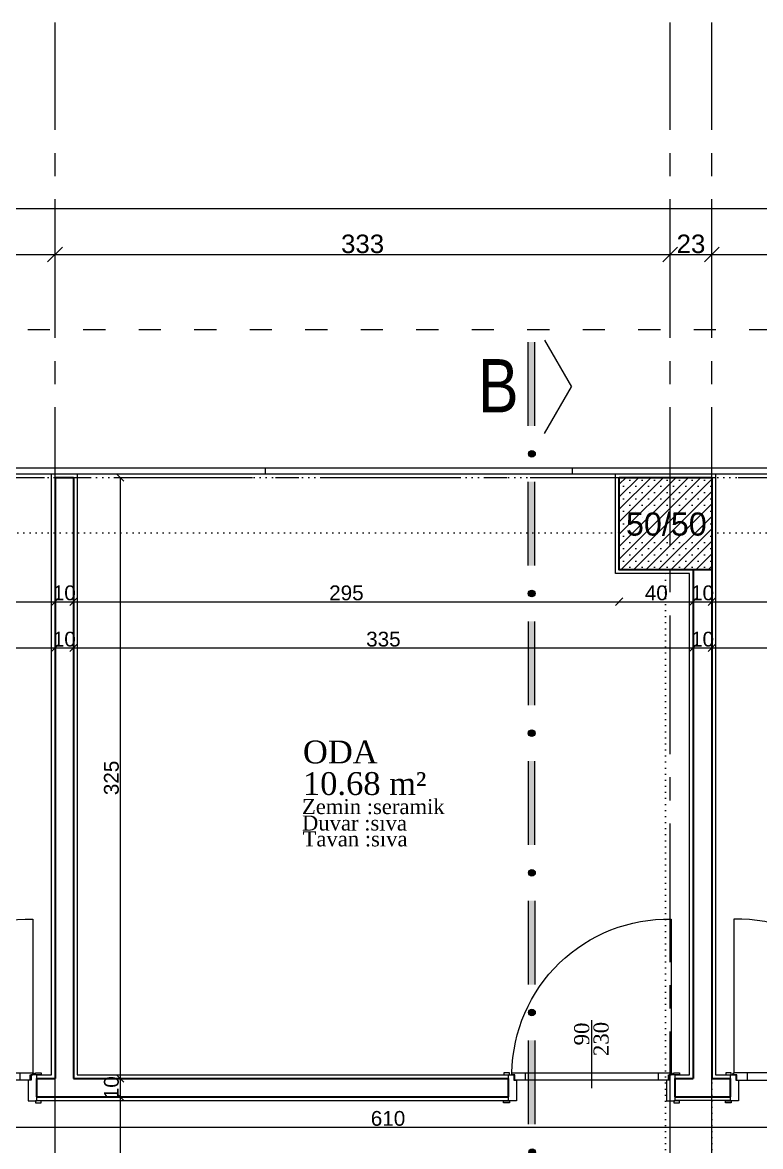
# Model space of a CAD drawing. Header units: centimetres. Extents: x 14449 to 53524, y -19051 to -10746.
# Drawn here: x 33765 to 34164, y -11780 to -11172 of the extents above; entities that cross this region are included whole.
import ezdxf

# ---------------------------------------------------------------- set-up
doc = ezdxf.new("R2010")
doc.units = ezdxf.units.CM
for name, pattern in [('ACAD_ISO03W100', [30, 12, -18]), ('CENTER2', [112.5, 75, -12.5, 12.5, -12.5]), ('DOT2', [3.175, 0, -3.175]), ('IZDUSUM1', [20, 7.5, -5, 7.5, 0]), ('SEMBOL1', [260, 200, -15, 30, -15])]:
    doc.linetypes.add(name, pattern=pattern)
doc.layers.add('Kapi_Pencere', color=7, linetype='Continuous')
for name, color, linetype, lineweight in [('P-AKS', 255, 'Continuous', 5), ('P-KİRİŞ', 130, 'DOT2', 5), ('P-KOLON', 255, 'Continuous', 35), ('P-TARAMA', 252, 'Continuous', 5), ('P-ÖLÇÜ DIŞ', 245, 'Continuous', 9), ('P-ÖLÇÜ İÇ', 243, 'Continuous', 0), ('rtm-duv tugla', 22, 'Continuous', 35), ('rtm-izdusum-üst ince', 8, 'IZDUSUM1', 5), ('rtm-kapı-ahsap', 35, 'Continuous', 13), ('rtm-mhl-yazı-malzeme', 7, 'Continuous', 13), ('rtm-pen-ahsap', 35, 'Continuous', 13), ('rtm-sembol balon baslik', 242, 'Continuous', 20), ('rtm-sembol kesit gör yazı', 7, 'Continuous', 20), ('rtm-sıva', 252, 'Continuous', 15)]:
    doc.layers.add(name, color=color, linetype=linetype, lineweight=lineweight)
doc.styles.add('arial_1_18', font='arial.ttf', dxfattribs={"height": 0.2})
doc.styles.add('BASLIK', font='ARIALN.TTF')
doc.styles.get("Standard").update_dxf_attribs({"font": 'arial.ttf'})
doc.styles.add('ölçü', font='times.ttf', dxfattribs={"height": 10})
doc.dimstyles.new('DIŞ ÖLÇÜ', dxfattribs={"dimtxt": 10, "dimasz": 8, "dimexe": 1.25, "dimexo": 0.625, "dimtad": 1, "dimdec": 0, "dimtxsty": 'Standard', "dimblk": 'OBLIQUE', "dimcen": 2.5, "dimse1": 1, "dimse2": 1, "dimclrd": 256, "dimclrt": 256, "dimadec": 0, "dimazin": 0, "dimtfac": 1, "dimtdec": 0, "dimtmove": 0, "dimatfit": 3, "dimldrblk": 'OBLIQUE', "dimfxl": 1, "dimarcsym": 0})
doc.dimstyles.new('İÇ ÖLÇÜ', dxfattribs={"dimtxt": 8, "dimasz": 4, "dimexe": 1.25, "dimexo": 0.625, "dimtad": 1, "dimdec": 0, "dimtxsty": 'Standard', "dimblk": 'OBLIQUE', "dimcen": 2.5, "dimse1": 1, "dimse2": 1, "dimclrd": 256, "dimclrt": 256, "dimadec": 0, "dimazin": 0, "dimtfac": 1, "dimtdec": 0, "dimtmove": 1, "dimatfit": 3, "dimldrblk": 'OBLIQUE', "dimfxl": 1, "dimarcsym": 0})

# ---------------------------------------------------------------- blocks, each defined once
blk = doc.blocks.new('IKUTGK')
at = {"layer": 'P-KİRİŞ'}
for points in [[(35176.89, -7196.1), (35786.89, -7196.1)], [(35836.89, -7196.1), (36246.89, -7196.1)], [(35176.89, -7226.1), (35786.89, -7226.1)], [(35836.89, -7226.1), (36246.89, -7226.1)], [(35811.89, -7661.1), (35811.89, -7246.1)], [(35836.89, -7661.1), (35836.89, -7246.1)]]:
    blk.add_lwpolyline(points, dxfattribs=at)
blk = doc.blocks.new('YTHTHTY')
at = {"layer": 'P-TARAMA', "lineweight": -3}
h = blk.add_hatch(dxfattribs=at)
h.set_pattern_fill('SACNCR', color=256, scale=2, style=0)
h.paths.add_polyline_path([(31635.2, -9046.94), (31685.2, -9046.94), (31685.2, -8996.94), (31635.2, -8996.94)])
at = {"layer": 'P-KOLON', "linetype": 'Continuous'}
blk.add_lwpolyline([(31635.2, -8996.94), (31685.2, -8996.94), (31685.2, -9046.94), (31635.2, -9046.94)], close=True, dxfattribs=at)
at = {"layer": 'P-KOLON', "linetype": 'Continuous', "style": 'arial_1_18'}
blk.add_text('50/50', height=12.5, dxfattribs=at).set_placement((31638.79, -9028.42))
blk = doc.blocks.new('YTUJ7U')
at = {"layer": 'P-AKS', "linetype": 'CENTER2'}
for points in [[(26815.62, -9962.63), (26815.62, -8554.55)], [(27148.12, -9962.63), (27148.12, -8554.55)], [(27170.62, -9962.63), (27170.62, -8554.55)], [(25834.86, -8800.51), (29322.56, -8800.51)]]:
    blk.add_lwpolyline(points, dxfattribs=at)
blk = doc.blocks.new('KAPI')
at = {"layer": 'rtm-kapı-ahsap'}
for p, q in [((8056.48, 304.69), (8056.48, 307.73)), ((8056.48, 307.73), (8057.45, 307.73)), ((8057.45, 304.69), (8056.48, 304.69)), ((8057.45, 307.73), (8057.45, 304.69)), ((8057.45, 305.26), (8057.45, 302.29)), ((8057.45, 305.26), (8071.45, 305.26)), ((8072.58, 307.78), (8071.45, 307.78)), ((8071.45, 307.78), (8071.45, 304.69)), ((8071.45, 300.8), (8071.45, 305.26)), ((8071.45, 304.69), (8072.58, 304.69)), ((8072.58, 304.69), (8072.58, 307.78)), ((8056.46, 303.27), (8056.46, 217.24)), ((8057.45, 303.27), (8056.46, 303.27)), ((8057.39, 301.77), (8057.39, 303.27)), ((8060.28, 301.77), (8057.39, 301.77)), ((8057.45, 302.29), (8060.42, 302.29)), ((8060.28, 218.74), (8060.28, 301.77)), ((8060.42, 302.29), (8060.42, 300.8)), ((8060.42, 300.8), (8071.45, 300.8)), ((8056.46, 296.2), (8060.28, 296.2)), ((8056.46, 224.31), (8060.28, 224.31)), ((8060.42, 218.23), (8060.42, 219.71)), ((8060.42, 219.71), (8071.45, 219.71)), ((8071.45, 219.71), (8071.45, 215.26)), ((7973.28, 217.24), (8056.46, 217.24)), ((8057.45, 217.24), (8056.46, 217.24)), ((8056.48, 215.82), (8056.48, 212.78)), ((8057.45, 215.82), (8056.48, 215.82)), ((8056.48, 212.78), (8057.45, 212.78)), ((8057.39, 218.74), (8057.39, 217.24)), ((8060.28, 218.74), (8057.39, 218.74)), ((8057.45, 218.23), (8060.42, 218.23)), ((8057.45, 215.26), (8057.45, 218.23)), ((8057.45, 212.78), (8057.45, 215.82)), ((8057.45, 215.26), (8071.45, 215.26)), ((8071.45, 215.82), (8072.58, 215.82)), ((8071.45, 212.73), (8071.45, 215.82)), ((8072.58, 212.73), (8071.45, 212.73)), ((8072.58, 215.82), (8072.58, 212.73))]:
    blk.add_line(p, q, dxfattribs=at)
at = {"layer": 'rtm-kapı-ahsap', "const_width": 0.388}
blk.add_lwpolyline([(8056.86, 216.32, 1), (8056.86, 216.92, 1)], format="xyb", close=True, dxfattribs=at)
at = {"layer": 'rtm-kapı-ahsap'}
blk.add_arc((8057.71, 218.83), 84.45, 90.85375, 181.07615, dxfattribs=at)
blk = doc.blocks.new('KK')
at = {"layer": 'rtm-sembol balon baslik', "linetype": 'SEMBOL1'}
for p in [(41231.32, 7543.2), (41283.82, 7543.2)]:
    blk.add_line(p, (41257.57, 7558.35), dxfattribs=at)
at = {"layer": 'rtm-sembol balon baslik'}
for p, q in [((41279.57, 7537.67), (41232.32, 7537.67)), ((41279.57, 7533.98), (41232.32, 7533.98)), ((41358.24, 7537.67), (41310.99, 7537.67)), ((41358.24, 7533.98), (41310.99, 7533.98)), ((41436.91, 7537.81), (41389.66, 7537.81)), ((41436.91, 7534.12), (41389.66, 7534.12)), ((41515.57, 7537.81), (41468.32, 7537.81)), ((41515.57, 7534.12), (41468.32, 7534.12)), ((41594.24, 7537.95), (41546.99, 7537.95)), ((41594.24, 7534.26), (41546.99, 7534.26)), ((41672.91, 7537.95), (41625.66, 7537.95)), ((41672.91, 7534.26), (41625.66, 7534.26)), ((41751.58, 7538.09), (41704.33, 7538.09)), ((41751.58, 7534.4), (41704.33, 7534.4))]:
    blk.add_line(p, q, dxfattribs=at)
at = {"layer": 'rtm-sembol balon baslik', "const_width": 1.9}
for points in [[(41294.33, 7536.11, 1), (41296.23, 7536.11, 1)], [(41373, 7535.97, 1), (41374.9, 7535.97, 1)], [(41451.67, 7535.97, 1), (41453.56, 7535.97, 1)], [(41530.34, 7536.11, 1), (41532.23, 7536.11, 1)], [(41609.01, 7536.11, 1), (41610.9, 7536.11, 1)], [(41687.68, 7536.24, 1), (41689.57, 7536.24, 1)]]:
    blk.add_lwpolyline(points, format="xyb", close=True, dxfattribs=at)
at = {"layer": 'rtm-sembol balon baslik'}
for centre in [(41295.28, 7536.11), (41373.95, 7535.97), (41452.62, 7535.97), (41531.29, 7536.11), (41609.95, 7536.11), (41688.62, 7536.24)]:
    blk.add_circle(centre, 1.9, dxfattribs=at)
for points in [[(41232.32, 7537.67), (41232.32, 7533.98), (41279.57, 7537.67), (41279.57, 7533.98)], [(41310.99, 7537.67), (41310.99, 7533.98), (41358.24, 7537.67), (41358.24, 7533.98)], [(41389.66, 7537.81), (41389.66, 7534.12), (41436.91, 7537.81), (41436.91, 7534.12)], [(41468.32, 7537.81), (41468.32, 7534.12), (41515.57, 7537.81), (41515.57, 7534.12)], [(41546.99, 7537.95), (41546.99, 7534.26), (41594.24, 7537.95), (41594.24, 7534.26)], [(41625.66, 7537.95), (41625.66, 7534.26), (41672.91, 7537.95), (41672.91, 7534.26)], [(41704.33, 7538.09), (41704.33, 7534.4), (41751.58, 7538.09), (41751.58, 7534.4)]]:
    blk.add_trace(points, dxfattribs=at)
blk = doc.blocks.new('_Oblique')
at = {"color": 0, "linetype": 'ByBlock', "lineweight": -2}
blk.add_line((-0.5, -0.5), (0.5, 0.5), dxfattribs=at)
blk = doc.blocks.new('*D4773')
at = {"layer": 'Defpoints', "color": 0, "transparency": 16777216}
for p in [(36102.89, -11272.58), (33016.48, -11284.75), (36102.89, -11284.75)]:
    blk.add_point(p, dxfattribs=at)
at = {"layer": 'P-ÖLÇÜ DIŞ', "color": 0, "lineweight": -2, "transparency": 16777216}
for p, q in [((33016.48, -11282.58), (33016.48, -11271.33)), ((36102.89, -11282.58), (36102.89, -11271.33))]:
    blk.add_line(p, q, dxfattribs=at)
at = {"layer": 'P-ÖLÇÜ DIŞ', "lineweight": -2, "transparency": 16777216}
blk.add_line((33016.48, -11272.58), (36102.89, -11272.58), dxfattribs=at)
at = {"layer": 'P-ÖLÇÜ DIŞ', "lineweight": -2, "transparency": 16777216, "xscale": 8, "yscale": 8, "zscale": 8, "rotation": 180}
blk.add_blockref('_Oblique', (33016.48, -11272.58), dxfattribs=at)
at = {"layer": 'P-ÖLÇÜ DIŞ', "lineweight": -2, "transparency": 16777216, "xscale": 8, "yscale": 8, "zscale": 8}
blk.add_blockref('_Oblique', (36102.89, -11272.58), dxfattribs=at)
at = {"layer": 'P-ÖLÇÜ DIŞ', "transparency": 16777216, "insert": (34559.69, -11266.85), "char_height": 10, "attachment_point": 5}
blk.add_mtext('3086', dxfattribs=at)
blk = doc.blocks.new('*D4775')
at = {"layer": 'Defpoints', "color": 0, "transparency": 16777216}
for p in [(33782.89, -11297.58), (33427.89, -11309.75), (33782.89, -11311.75)]:
    blk.add_point(p, dxfattribs=at)
at = {"layer": 'P-ÖLÇÜ DIŞ', "color": 0, "lineweight": -2, "transparency": 16777216}
for p, q in [((33427.89, -11307.58), (33427.89, -11296.33)), ((33782.89, -11307.58), (33782.89, -11296.33))]:
    blk.add_line(p, q, dxfattribs=at)
at = {"layer": 'P-ÖLÇÜ DIŞ', "lineweight": -2, "transparency": 16777216}
blk.add_line((33427.89, -11297.58), (33782.89, -11297.58), dxfattribs=at)
at = {"layer": 'P-ÖLÇÜ DIŞ', "lineweight": -2, "transparency": 16777216, "xscale": 8, "yscale": 8, "zscale": 8, "rotation": 180}
blk.add_blockref('_Oblique', (33427.89, -11297.58), dxfattribs=at)
at = {"layer": 'P-ÖLÇÜ DIŞ', "lineweight": -2, "transparency": 16777216, "xscale": 8, "yscale": 8, "zscale": 8}
blk.add_blockref('_Oblique', (33782.89, -11297.58), dxfattribs=at)
at = {"layer": 'P-ÖLÇÜ DIŞ', "transparency": 16777216, "insert": (33605.39, -11291.85), "char_height": 10, "attachment_point": 5}
blk.add_mtext('355', dxfattribs=at)
blk = doc.blocks.new('*D4776')
at = {"layer": 'Defpoints', "color": 0, "transparency": 16777216}
for p in [(34115.39, -11297.58), (34115.39, -11308.75), (33782.89, -11311.75)]:
    blk.add_point(p, dxfattribs=at)
at = {"layer": 'P-ÖLÇÜ DIŞ', "color": 0, "lineweight": -2, "transparency": 16777216}
for p, q in [((33782.89, -11307.58), (33782.89, -11296.33)), ((34115.39, -11307.58), (34115.39, -11296.33))]:
    blk.add_line(p, q, dxfattribs=at)
at = {"layer": 'P-ÖLÇÜ DIŞ', "lineweight": -2, "transparency": 16777216}
blk.add_line((33782.89, -11297.58), (34115.39, -11297.58), dxfattribs=at)
at = {"layer": 'P-ÖLÇÜ DIŞ', "lineweight": -2, "transparency": 16777216, "xscale": 8, "yscale": 8, "zscale": 8, "rotation": 180}
blk.add_blockref('_Oblique', (33782.89, -11297.58), dxfattribs=at)
at = {"layer": 'P-ÖLÇÜ DIŞ', "lineweight": -2, "transparency": 16777216, "xscale": 8, "yscale": 8, "zscale": 8}
blk.add_blockref('_Oblique', (34115.39, -11297.58), dxfattribs=at)
at = {"layer": 'P-ÖLÇÜ DIŞ', "transparency": 16777216, "insert": (33949.14, -11291.85), "char_height": 10, "attachment_point": 5}
blk.add_mtext('333', dxfattribs=at)
blk = doc.blocks.new('*D4777')
at = {"layer": 'Defpoints', "color": 0, "transparency": 16777216}
for p in [(34137.89, -11297.58), (34115.39, -11308.75), (34137.89, -11308.02)]:
    blk.add_point(p, dxfattribs=at)
at = {"layer": 'P-ÖLÇÜ DIŞ', "color": 0, "lineweight": -2, "transparency": 16777216}
for p, q in [((34115.39, -11307.58), (34115.39, -11296.33)), ((34137.89, -11307.39), (34137.89, -11296.33))]:
    blk.add_line(p, q, dxfattribs=at)
at = {"layer": 'P-ÖLÇÜ DIŞ', "lineweight": -2, "transparency": 16777216}
blk.add_line((34115.39, -11297.58), (34137.89, -11297.58), dxfattribs=at)
at = {"layer": 'P-ÖLÇÜ DIŞ', "lineweight": -2, "transparency": 16777216, "xscale": 8, "yscale": 8, "zscale": 8, "rotation": 180}
blk.add_blockref('_Oblique', (34115.39, -11297.58), dxfattribs=at)
at = {"layer": 'P-ÖLÇÜ DIŞ', "lineweight": -2, "transparency": 16777216, "xscale": 8, "yscale": 8, "zscale": 8}
blk.add_blockref('_Oblique', (34137.89, -11297.58), dxfattribs=at)
at = {"layer": 'P-ÖLÇÜ DIŞ', "transparency": 16777216, "insert": (34126.64, -11291.85), "char_height": 10, "attachment_point": 5}
blk.add_mtext('23', dxfattribs=at)
blk = doc.blocks.new('*D4778')
at = {"layer": 'Defpoints', "color": 0, "transparency": 16777216}
for p in [(34350.39, -11297.58), (34137.89, -11308.02), (34350.39, -11309.28)]:
    blk.add_point(p, dxfattribs=at)
at = {"layer": 'P-ÖLÇÜ DIŞ', "color": 0, "lineweight": -2, "transparency": 16777216}
for p, q in [((34137.89, -11307.39), (34137.89, -11296.33)), ((34350.39, -11307.58), (34350.39, -11296.33))]:
    blk.add_line(p, q, dxfattribs=at)
at = {"layer": 'P-ÖLÇÜ DIŞ', "lineweight": -2, "transparency": 16777216}
blk.add_line((34137.89, -11297.58), (34350.39, -11297.58), dxfattribs=at)
at = {"layer": 'P-ÖLÇÜ DIŞ', "lineweight": -2, "transparency": 16777216, "xscale": 8, "yscale": 8, "zscale": 8, "rotation": 180}
blk.add_blockref('_Oblique', (34137.89, -11297.58), dxfattribs=at)
at = {"layer": 'P-ÖLÇÜ DIŞ', "lineweight": -2, "transparency": 16777216, "xscale": 8, "yscale": 8, "zscale": 8}
blk.add_blockref('_Oblique', (34350.39, -11297.58), dxfattribs=at)
at = {"layer": 'P-ÖLÇÜ DIŞ', "transparency": 16777216, "insert": (34244.14, -11291.85), "char_height": 10, "attachment_point": 5}
blk.add_mtext('213', dxfattribs=at)
blk = doc.blocks.new('*D4701')
at = {"layer": 'Defpoints', "color": 0, "lineweight": 30, "transparency": 16777216}
for p in [(33782.89, -11485.25), (33782.89, -11485.25), (33477.89, -11486.69)]:
    blk.add_point(p, dxfattribs=at)
at = {"layer": 'P-ÖLÇÜ İÇ', "lineweight": -2, "transparency": 16777216}
blk.add_line((33477.89, -11485.25), (33782.89, -11485.25), dxfattribs=at)
at = {"layer": 'P-ÖLÇÜ İÇ', "lineweight": -2, "transparency": 16777216, "xscale": 4, "yscale": 4, "zscale": 4, "rotation": 180}
blk.add_blockref('_Oblique', (33477.89, -11485.25), dxfattribs=at)
at = {"layer": 'P-ÖLÇÜ İÇ', "lineweight": -2, "transparency": 16777216, "xscale": 4, "yscale": 4, "zscale": 4}
blk.add_blockref('_Oblique', (33782.89, -11485.25), dxfattribs=at)
at = {"layer": 'P-ÖLÇÜ İÇ', "transparency": 16777216, "insert": (33630.39, -11480.54), "char_height": 8, "attachment_point": 5}
blk.add_mtext('305', dxfattribs=at)
blk = doc.blocks.new('*D4702')
at = {"layer": 'Defpoints', "color": 0, "lineweight": 30, "transparency": 16777216}
for p in [(33782.89, -11485.25), (33792.89, -11485.25), (33792.89, -11485.25)]:
    blk.add_point(p, dxfattribs=at)
at = {"layer": 'P-ÖLÇÜ İÇ', "lineweight": -2, "transparency": 16777216}
blk.add_line((33782.89, -11485.25), (33792.89, -11485.25), dxfattribs=at)
at = {"layer": 'P-ÖLÇÜ İÇ', "lineweight": -2, "transparency": 16777216, "xscale": 4, "yscale": 4, "zscale": 4, "rotation": 180}
blk.add_blockref('_Oblique', (33782.89, -11485.25), dxfattribs=at)
at = {"layer": 'P-ÖLÇÜ İÇ', "lineweight": -2, "transparency": 16777216, "xscale": 4, "yscale": 4, "zscale": 4}
blk.add_blockref('_Oblique', (33792.89, -11485.25), dxfattribs=at)
at = {"layer": 'P-ÖLÇÜ İÇ', "transparency": 16777216, "insert": (33787.89, -11480.54), "char_height": 8, "attachment_point": 5}
blk.add_mtext('10', dxfattribs=at)
blk = doc.blocks.new('*D4703')
at = {"layer": 'Defpoints', "color": 0, "lineweight": 30, "transparency": 16777216}
for p in [(33792.89, -11485.25), (34087.89, -11485.25), (34087.89, -11487.39)]:
    blk.add_point(p, dxfattribs=at)
at = {"layer": 'P-ÖLÇÜ İÇ', "lineweight": -2, "transparency": 16777216}
blk.add_line((33792.89, -11485.25), (34087.89, -11485.25), dxfattribs=at)
at = {"layer": 'P-ÖLÇÜ İÇ', "lineweight": -2, "transparency": 16777216, "xscale": 4, "yscale": 4, "zscale": 4, "rotation": 180}
blk.add_blockref('_Oblique', (33792.89, -11485.25), dxfattribs=at)
at = {"layer": 'P-ÖLÇÜ İÇ', "lineweight": -2, "transparency": 16777216, "xscale": 4, "yscale": 4, "zscale": 4}
blk.add_blockref('_Oblique', (34087.89, -11485.25), dxfattribs=at)
at = {"layer": 'P-ÖLÇÜ İÇ', "transparency": 16777216, "insert": (33940.39, -11480.54), "char_height": 8, "attachment_point": 5}
blk.add_mtext('295', dxfattribs=at)
blk = doc.blocks.new('*D4704')
at = {"layer": 'Defpoints', "color": 0, "lineweight": 30, "transparency": 16777216}
for p in [(34127.89, -11485.25), (34127.89, -11485.25), (34087.89, -11487.39)]:
    blk.add_point(p, dxfattribs=at)
at = {"layer": 'P-ÖLÇÜ İÇ', "lineweight": -2, "transparency": 16777216}
blk.add_line((34087.89, -11485.25), (34127.89, -11485.25), dxfattribs=at)
at = {"layer": 'P-ÖLÇÜ İÇ', "lineweight": -2, "transparency": 16777216, "xscale": 4, "yscale": 4, "zscale": 4, "rotation": 180}
blk.add_blockref('_Oblique', (34087.89, -11485.25), dxfattribs=at)
at = {"layer": 'P-ÖLÇÜ İÇ', "lineweight": -2, "transparency": 16777216, "xscale": 4, "yscale": 4, "zscale": 4}
blk.add_blockref('_Oblique', (34127.89, -11485.25), dxfattribs=at)
at = {"layer": 'P-ÖLÇÜ İÇ', "transparency": 16777216, "insert": (34107.89, -11480.54), "char_height": 8, "attachment_point": 5}
blk.add_mtext('40', dxfattribs=at)
blk = doc.blocks.new('*D4705')
at = {"layer": 'Defpoints', "color": 0, "lineweight": 30, "transparency": 16777216}
for p in [(34127.89, -11485.25), (34137.89, -11485.25), (34137.89, -11487.21)]:
    blk.add_point(p, dxfattribs=at)
at = {"layer": 'P-ÖLÇÜ İÇ', "lineweight": -2, "transparency": 16777216}
blk.add_line((34127.89, -11485.25), (34137.89, -11485.25), dxfattribs=at)
at = {"layer": 'P-ÖLÇÜ İÇ', "lineweight": -2, "transparency": 16777216, "xscale": 4, "yscale": 4, "zscale": 4, "rotation": 180}
blk.add_blockref('_Oblique', (34127.89, -11485.25), dxfattribs=at)
at = {"layer": 'P-ÖLÇÜ İÇ', "lineweight": -2, "transparency": 16777216, "xscale": 4, "yscale": 4, "zscale": 4}
blk.add_blockref('_Oblique', (34137.89, -11485.25), dxfattribs=at)
at = {"layer": 'P-ÖLÇÜ İÇ', "transparency": 16777216, "insert": (34132.89, -11480.54), "char_height": 8, "attachment_point": 5}
blk.add_mtext('10', dxfattribs=at)
blk = doc.blocks.new('*D4832')
at = {"layer": 'Defpoints', "color": 0, "lineweight": 30, "transparency": 16777216}
for p in [(34547.89, -11485.25), (34547.89, -11485.63), (34137.89, -11487.21)]:
    blk.add_point(p, dxfattribs=at)
at = {"layer": 'P-ÖLÇÜ İÇ', "lineweight": -2, "transparency": 16777216}
blk.add_line((34137.89, -11485.25), (34547.89, -11485.25), dxfattribs=at)
at = {"layer": 'P-ÖLÇÜ İÇ', "lineweight": -2, "transparency": 16777216, "xscale": 4, "yscale": 4, "zscale": 4, "rotation": 180}
blk.add_blockref('_Oblique', (34137.89, -11485.25), dxfattribs=at)
at = {"layer": 'P-ÖLÇÜ İÇ', "lineweight": -2, "transparency": 16777216, "xscale": 4, "yscale": 4, "zscale": 4}
blk.add_blockref('_Oblique', (34547.89, -11485.25), dxfattribs=at)
at = {"layer": 'P-ÖLÇÜ İÇ', "transparency": 16777216, "insert": (34342.89, -11480.54), "char_height": 8, "attachment_point": 5}
blk.add_mtext('410', dxfattribs=at)
blk = doc.blocks.new('*D4839')
at = {"layer": 'Defpoints', "color": 0, "lineweight": 30, "transparency": 16777216}
for p in [(33447.89, -11510.27), (33782.89, -11510.27), (33782.89, -11510.27)]:
    blk.add_point(p, dxfattribs=at)
at = {"layer": 'P-ÖLÇÜ İÇ', "lineweight": -2, "transparency": 16777216}
blk.add_line((33447.89, -11510.27), (33782.89, -11510.27), dxfattribs=at)
at = {"layer": 'P-ÖLÇÜ İÇ', "lineweight": -2, "transparency": 16777216, "xscale": 4, "yscale": 4, "zscale": 4, "rotation": 180}
blk.add_blockref('_Oblique', (33447.89, -11510.27), dxfattribs=at)
at = {"layer": 'P-ÖLÇÜ İÇ', "lineweight": -2, "transparency": 16777216, "xscale": 4, "yscale": 4, "zscale": 4}
blk.add_blockref('_Oblique', (33782.89, -11510.27), dxfattribs=at)
at = {"layer": 'P-ÖLÇÜ İÇ', "transparency": 16777216, "insert": (33615.39, -11505.56), "char_height": 8, "attachment_point": 5}
blk.add_mtext('335', dxfattribs=at)
blk = doc.blocks.new('*D4840')
at = {"layer": 'Defpoints', "color": 0, "lineweight": 30, "transparency": 16777216}
for p in [(33782.89, -11510.27), (33792.89, -11510.27), (33792.89, -11510.27)]:
    blk.add_point(p, dxfattribs=at)
at = {"layer": 'P-ÖLÇÜ İÇ', "lineweight": -2, "transparency": 16777216}
blk.add_line((33782.89, -11510.27), (33792.89, -11510.27), dxfattribs=at)
at = {"layer": 'P-ÖLÇÜ İÇ', "lineweight": -2, "transparency": 16777216, "xscale": 4, "yscale": 4, "zscale": 4, "rotation": 180}
blk.add_blockref('_Oblique', (33782.89, -11510.27), dxfattribs=at)
at = {"layer": 'P-ÖLÇÜ İÇ', "lineweight": -2, "transparency": 16777216, "xscale": 4, "yscale": 4, "zscale": 4}
blk.add_blockref('_Oblique', (33792.89, -11510.27), dxfattribs=at)
at = {"layer": 'P-ÖLÇÜ İÇ', "transparency": 16777216, "insert": (33787.89, -11505.56), "char_height": 8, "attachment_point": 5}
blk.add_mtext('10', dxfattribs=at)
blk = doc.blocks.new('*D4841')
at = {"layer": 'Defpoints', "color": 0, "lineweight": 30, "transparency": 16777216}
for p in [(33792.89, -11510.27), (34127.89, -11510.27), (34127.89, -11510.27)]:
    blk.add_point(p, dxfattribs=at)
at = {"layer": 'P-ÖLÇÜ İÇ', "lineweight": -2, "transparency": 16777216}
blk.add_line((33792.89, -11510.27), (34127.89, -11510.27), dxfattribs=at)
at = {"layer": 'P-ÖLÇÜ İÇ', "lineweight": -2, "transparency": 16777216, "xscale": 4, "yscale": 4, "zscale": 4, "rotation": 180}
blk.add_blockref('_Oblique', (33792.89, -11510.27), dxfattribs=at)
at = {"layer": 'P-ÖLÇÜ İÇ', "lineweight": -2, "transparency": 16777216, "xscale": 4, "yscale": 4, "zscale": 4}
blk.add_blockref('_Oblique', (34127.89, -11510.27), dxfattribs=at)
at = {"layer": 'P-ÖLÇÜ İÇ', "transparency": 16777216, "insert": (33960.39, -11505.56), "char_height": 8, "attachment_point": 5}
blk.add_mtext('335', dxfattribs=at)
blk = doc.blocks.new('*D4842')
at = {"layer": 'Defpoints', "color": 0, "lineweight": 30, "transparency": 16777216}
for p in [(34127.89, -11510.27), (34137.89, -11510.27), (34137.89, -11510.27)]:
    blk.add_point(p, dxfattribs=at)
at = {"layer": 'P-ÖLÇÜ İÇ', "lineweight": -2, "transparency": 16777216}
blk.add_line((34127.89, -11510.27), (34137.89, -11510.27), dxfattribs=at)
at = {"layer": 'P-ÖLÇÜ İÇ', "lineweight": -2, "transparency": 16777216, "xscale": 4, "yscale": 4, "zscale": 4, "rotation": 180}
blk.add_blockref('_Oblique', (34127.89, -11510.27), dxfattribs=at)
at = {"layer": 'P-ÖLÇÜ İÇ', "lineweight": -2, "transparency": 16777216, "xscale": 4, "yscale": 4, "zscale": 4}
blk.add_blockref('_Oblique', (34137.89, -11510.27), dxfattribs=at)
at = {"layer": 'P-ÖLÇÜ İÇ', "transparency": 16777216, "insert": (34132.89, -11505.56), "char_height": 8, "attachment_point": 5}
blk.add_mtext('10', dxfattribs=at)
blk = doc.blocks.new('*D4843')
at = {"layer": 'Defpoints', "color": 0, "lineweight": 30, "transparency": 16777216}
for p in [(34137.89, -11510.27), (34547.89, -11510.27), (34547.89, -11510.27)]:
    blk.add_point(p, dxfattribs=at)
at = {"layer": 'P-ÖLÇÜ İÇ', "lineweight": -2, "transparency": 16777216}
blk.add_line((34137.89, -11510.27), (34547.89, -11510.27), dxfattribs=at)
at = {"layer": 'P-ÖLÇÜ İÇ', "lineweight": -2, "transparency": 16777216, "xscale": 4, "yscale": 4, "zscale": 4, "rotation": 180}
blk.add_blockref('_Oblique', (34137.89, -11510.27), dxfattribs=at)
at = {"layer": 'P-ÖLÇÜ İÇ', "lineweight": -2, "transparency": 16777216, "xscale": 4, "yscale": 4, "zscale": 4}
blk.add_blockref('_Oblique', (34547.89, -11510.27), dxfattribs=at)
at = {"layer": 'P-ÖLÇÜ İÇ', "transparency": 16777216, "insert": (34342.89, -11505.56), "char_height": 8, "attachment_point": 5}
blk.add_mtext('410', dxfattribs=at)
blk = doc.blocks.new('*D4718')
at = {"layer": 'Defpoints', "color": 0, "lineweight": 30, "transparency": 16777216}
for p in [(33657.89, -11771.1), (34267.89, -11769.41), (34267.89, -11770.97)]:
    blk.add_point(p, dxfattribs=at)
at = {"layer": 'P-ÖLÇÜ İÇ', "lineweight": -2, "transparency": 16777216}
blk.add_line((33657.89, -11769.41), (34267.89, -11769.41), dxfattribs=at)
at = {"layer": 'P-ÖLÇÜ İÇ', "lineweight": -2, "transparency": 16777216, "xscale": 4, "yscale": 4, "zscale": 4, "rotation": 180}
blk.add_blockref('_Oblique', (33657.89, -11769.41), dxfattribs=at)
at = {"layer": 'P-ÖLÇÜ İÇ', "lineweight": -2, "transparency": 16777216, "xscale": 4, "yscale": 4, "zscale": 4}
blk.add_blockref('_Oblique', (34267.89, -11769.41), dxfattribs=at)
at = {"layer": 'P-ÖLÇÜ İÇ', "transparency": 16777216, "insert": (33962.89, -11764.7), "char_height": 8, "attachment_point": 5}
blk.add_mtext('610', dxfattribs=at)
blk = doc.blocks.new('*D4896')
at = {"layer": 'Defpoints', "color": 0, "lineweight": 30, "transparency": 16777216}
for p in [(33818.1, -11418.05), (33818.1, -11743.05), (33818.1, -11743.05)]:
    blk.add_point(p, dxfattribs=at)
at = {"layer": 'P-ÖLÇÜ İÇ', "lineweight": -2, "transparency": 16777216}
blk.add_line((33818.1, -11418.05), (33818.1, -11743.05), dxfattribs=at)
at = {"layer": 'P-ÖLÇÜ İÇ', "lineweight": -2, "transparency": 16777216, "xscale": 4, "yscale": 4, "zscale": 4}
for p, rotation in [((33818.1, -11418.05), 90), ((33818.1, -11743.05), 270)]:
    blk.add_blockref('_Oblique', p, dxfattribs=dict(at, rotation=rotation))
at = {"layer": 'P-ÖLÇÜ İÇ', "transparency": 16777216, "insert": (33813.39, -11580.55), "char_height": 8, "attachment_point": 5, "rotation": 90}
blk.add_mtext('325', dxfattribs=at)
blk = doc.blocks.new('*D4897')
at = {"layer": 'Defpoints', "color": 0, "lineweight": 30, "transparency": 16777216}
for p in [(33818.1, -11743.05), (33818.1, -11753.05), (33818.1, -11753.05)]:
    blk.add_point(p, dxfattribs=at)
at = {"layer": 'P-ÖLÇÜ İÇ', "lineweight": -2, "transparency": 16777216}
blk.add_line((33818.1, -11743.05), (33818.1, -11753.05), dxfattribs=at)
at = {"layer": 'P-ÖLÇÜ İÇ', "lineweight": -2, "transparency": 16777216, "xscale": 4, "yscale": 4, "zscale": 4}
for p, rotation in [((33818.1, -11743.05), 90), ((33818.1, -11753.05), 270)]:
    blk.add_blockref('_Oblique', p, dxfattribs=dict(at, rotation=rotation))
at = {"layer": 'P-ÖLÇÜ İÇ', "transparency": 16777216, "insert": (33813.39, -11748.05), "char_height": 8, "attachment_point": 5, "rotation": 90}
blk.add_mtext('10', dxfattribs=at)
blk = doc.blocks.new('*D4898')
at = {"layer": 'Defpoints', "color": 0, "lineweight": 30, "transparency": 16777216}
for p in [(33818.1, -11753.05), (33818.1, -11903.05), (33818.1, -11903.05)]:
    blk.add_point(p, dxfattribs=at)
at = {"layer": 'P-ÖLÇÜ İÇ', "lineweight": -2, "transparency": 16777216}
blk.add_line((33818.1, -11753.05), (33818.1, -11903.05), dxfattribs=at)
at = {"layer": 'P-ÖLÇÜ İÇ', "lineweight": -2, "transparency": 16777216, "xscale": 4, "yscale": 4, "zscale": 4}
for p, rotation in [((33818.1, -11753.05), 90), ((33818.1, -11903.05), 270)]:
    blk.add_blockref('_Oblique', p, dxfattribs=dict(at, rotation=rotation))
at = {"layer": 'P-ÖLÇÜ İÇ', "transparency": 16777216, "insert": (33813.39, -11828.05), "char_height": 8, "attachment_point": 5, "rotation": 90}
blk.add_mtext('150', dxfattribs=at)

msp = doc.modelspace()

# ---------------------------------------------------------------- linework, layer by layer
at = {"layer": 'Kapi_Pencere', "linetype": 'Continuous', "lineweight": 25}
msp.add_line((34072.89, -11711.61), (34072.89, -11748.3), dxfattribs=at)
at = {"layer": 'rtm-duv tugla'}
for p, q in [((33782.89, -11418.05), (33782.89, -11743.05)), ((33782.89, -11418.05), (33792.89, -11418.05)), ((33792.89, -11418.05), (33792.89, -11743.05)), ((34127.89, -11468.05), (34127.89, -11743.05)), ((34137.89, -11468.05), (34137.89, -11743.05)), ((33772.89, -11743.05), (33782.89, -11743.05)), ((33772.89, -11743.05), (33772.89, -11753.05)), ((33792.89, -11743.05), (34027.89, -11743.05)), ((34027.89, -11743.05), (34027.89, -11753.05)), ((34117.89, -11743.05), (34127.89, -11743.05)), ((34117.89, -11743.05), (34117.89, -11753.05)), ((34137.89, -11743.05), (34147.89, -11743.05)), ((34147.89, -11743.05), (34147.89, -11753.05)), ((33772.89, -11753.05), (34027.89, -11753.05)), ((34117.89, -11753.05), (34147.89, -11753.05))]:
    msp.add_line(p, q, dxfattribs=at)
at = {"layer": 'rtm-pen-ahsap'}
for p, q in [((33896.48, -11413.05), (33896.48, -11416.05)), ((34062.48, -11413.05), (34062.48, -11416.05))]:
    msp.add_line(p, q, dxfattribs=at)
msp.add_lwpolyline([(33066.48, -11416.05), (36052.89, -11416.05), (36052.89, -11413.05), (33066.48, -11413.05), (33066.48, -11416.05)], dxfattribs=at)
at = {"layer": 'rtm-sıva', "linetype": 'ACAD_ISO03W100'}
msp.add_line((33018.16, -11338.05), (36104.59, -11338.05), dxfattribs=at)
at = {"layer": 'rtm-sıva'}
for points in [[(33772.89, -11741.05), (33780.89, -11741.05), (33780.89, -11416.05), (33794.89, -11416.05), (33794.89, -11741.05), (34027.89, -11741.05)], [(34117.89, -11741.05), (34125.89, -11741.05), (34125.89, -11470.05), (34085.89, -11470.05), (34085.89, -11416.05), (34139.89, -11416.05), (34139.89, -11741.05), (34147.89, -11741.05)], [(33772.89, -11755.05), (34027.89, -11755.05)], [(34147.89, -11755.05), (34117.89, -11755.05)]]:
    msp.add_lwpolyline(points, dxfattribs=at)

# ---------------------------------------------------------------- block references
at = {"layer": 'rtm-izdusum-üst ince', "xscale": 0.9599999999972852, "yscale": 0.9599999999972852, "zscale": 0.9599999999972852, "rotation": 270}
msp.add_blockref('KK', (26806.01, 28238.16), dxfattribs=at)
at = {"layer": 'rtm-kapı-ahsap', "lineweight": 30, "xscale": -1, "rotation": 90}
for p in [(33988.15, -3683.61), (34333.15, -3683.61)]:
    msp.add_blockref('KAPI', p, dxfattribs=at)
at = {"layer": 'rtm-kapı-ahsap', "lineweight": 30, "rotation": 270}
msp.add_blockref('KAPI', (33932.64, -3683.61), dxfattribs=at)
at = {"layer": 'rtm-sıva'}
for name, p in [('YTUJ7U', (6967.28, -2617.54)), ('YTHTHTY', (2452.7, -2421.11)), ('IKUTGK', (-1699, -4221.95))]:
    msp.add_blockref(name, p, dxfattribs=at)

# ---------------------------------------------------------------- texts
at = {"layer": 'Kapi_Pencere', "linetype": 'Continuous', "lineweight": 25, "style": 'ölçü'}
for s, p in [('90', (34071.67, -11725.15)), ('230', (34082.13, -11730.95))]:
    msp.add_text(s, height=8.165, rotation=90.08466, dxfattribs=at).set_placement(p)
at = {"layer": 'rtm-mhl-yazı-malzeme', "lineweight": 30, "style": 'ölçü'}
for s, p in [('ODA', (33916.89, -11572.69)), ('10.68 m²', (33916.89, -11589.78))]:
    msp.add_text(s, height=12.346, dxfattribs=at).set_placement(p)
at = {"layer": 'rtm-mhl-yazı-malzeme', "style": 'ölçü'}
for s, p in [('Zemin :seramik', (33916.38, -11600.09)), ('Duvar :sıva', (33916.38, -11608.98)), ('Tavan :sıva', (33916.69, -11617.56))]:
    msp.add_text(s, height=8.1003, dxfattribs=at).set_placement(p)
at = {"layer": 'rtm-sembol kesit gör yazı', "style": 'BASLIK'}
msp.add_text('B', height=28.8, dxfattribs=at).set_placement((34011.47, -11382.91))

# ---------------------------------------------------------------- dimensions: what is measured, and where the dimension line sits
at = {"layer": 'P-ÖLÇÜ DIŞ'}
for base, p1, p2, override, picture, middle in [((36102.89, -11272.58), (33016.48, -11284.75), (36102.89, -11284.75), {"dimse1": 0, "dimse2": 0, "dimfxl": 10, "dimfxlon": 1}, '*D4773', (34559.69, -11266.85)), ((33782.89, -11297.58), (33427.89, -11309.75), (33782.89, -11311.75), {"dimse1": 0, "dimse2": 0, "dimtmove": 1, "dimfxl": 10, "dimfxlon": 1}, '*D4775', (33605.39, -11291.85)), ((34115.3947486, -11297.58305648), (33782.8947486, -11311.74659673), (34115.3947486, -11308.74727851), {"dimse1": 0, "dimse2": 0, "dimtmove": 1, "dimfxl": 10, "dimfxlon": 1}, '*D4776', (33949.1447486, -11291.84891596)), ((34137.8947486, -11297.58305648), (34115.3947486, -11308.74727851), (34137.8947486, -11308.01686721), {"dimse1": 0, "dimse2": 0, "dimtmove": 1, "dimfxl": 10, "dimfxlon": 1}, '*D4777', (34126.6447486, -11291.84891596)), ((34350.39474876, -11297.58305648), (34137.8947486, -11308.01686721), (34350.39474876, -11309.28427776), {"dimse1": 0, "dimse2": 0, "dimtmove": 1, "dimfxl": 10, "dimfxlon": 1}, '*D4778', (34244.14474868, -11291.84891596))]:
    dim = msp.add_linear_dim(base=base, p1=p1, p2=p2, dimstyle='DIŞ ÖLÇÜ', override=override, dxfattribs=at)
    dim.commit()
    dim.dimension.update_dxf_attribs({"geometry": picture, "text_midpoint": middle})
at = {"layer": 'P-ÖLÇÜ İÇ'}
for base, p1, p2, picture, middle in [((33818.1, -11743.05), (33818.1, -11418.05), (33818.1, -11743.05), '*D4896', (33813.39, -11580.55)), ((33818.1, -11903.05), (33818.1, -11753.05), (33818.1, -11903.05), '*D4898', (33813.39, -11828.05))]:
    dim = msp.add_linear_dim(base=base, p1=p1, p2=p2, angle=90, dimstyle='İÇ ÖLÇÜ', dxfattribs=at)
    dim.commit()
    dim.dimension.update_dxf_attribs({"geometry": picture, "text_midpoint": middle})
for base, p1, p2, picture, middle in [((33782.89, -11485.25), (33477.89, -11486.69), (33782.89, -11485.25), '*D4701', (33630.39, -11480.54)), ((34087.89, -11485.25), (33792.89, -11485.25), (34087.89, -11487.39), '*D4703', (33940.39, -11480.54)), ((34127.89, -11485.25), (34087.89, -11487.39), (34127.89, -11485.25), '*D4704', (34107.89, -11480.54)), ((34547.89, -11485.25), (34137.89, -11487.21), (34547.89, -11485.63), '*D4832', (34342.89, -11480.54)), ((33782.89, -11510.27), (33447.89, -11510.27), (33782.89, -11510.27), '*D4839', (33615.39, -11505.56)), ((34127.89, -11510.27), (33792.89, -11510.27), (34127.89, -11510.27), '*D4841', (33960.39, -11505.56)), ((34547.89, -11510.27), (34137.89, -11510.27), (34547.89, -11510.27), '*D4843', (34342.89, -11505.56)), ((34267.89, -11769.41), (33657.89, -11771.1), (34267.89, -11770.97), '*D4718', (33962.89, -11764.7))]:
    dim = msp.add_linear_dim(base=base, p1=p1, p2=p2, dimstyle='İÇ ÖLÇÜ', dxfattribs=at)
    dim.commit()
    dim.dimension.update_dxf_attribs({"geometry": picture, "text_midpoint": middle})
for base, p1, p2, picture, middle in [((33792.89, -11485.25), (33782.89, -11485.25), (33792.89, -11485.25), '*D4702', (33787.89, -11485.25)), ((34137.89, -11485.25), (34127.89, -11485.25), (34137.89, -11487.21), '*D4705', (34132.89, -11485.25)), ((33792.89, -11510.27), (33782.89, -11510.27), (33792.89, -11510.27), '*D4840', (33787.89, -11510.27)), ((34137.89, -11510.27), (34127.89, -11510.27), (34137.89, -11510.27), '*D4842', (34132.89, -11510.27))]:
    dim = msp.add_linear_dim(base=base, p1=p1, p2=p2, dimstyle='İÇ ÖLÇÜ', dxfattribs=at)
    dim.commit()
    dim.dimension.update_dxf_attribs({"geometry": picture, "text_midpoint": middle, "dimtype": 160})
dim = msp.add_linear_dim(base=(33818.1, -11753.05), p1=(33818.1, -11743.05), p2=(33818.1, -11753.05), angle=90, dimstyle='İÇ ÖLÇÜ', dxfattribs=at)
dim.commit()
dim.dimension.update_dxf_attribs({"geometry": '*D4897', "text_midpoint": (33818.1, -11748.05), "dimtype": 160})

doc.saveas('drawing.dxf')
